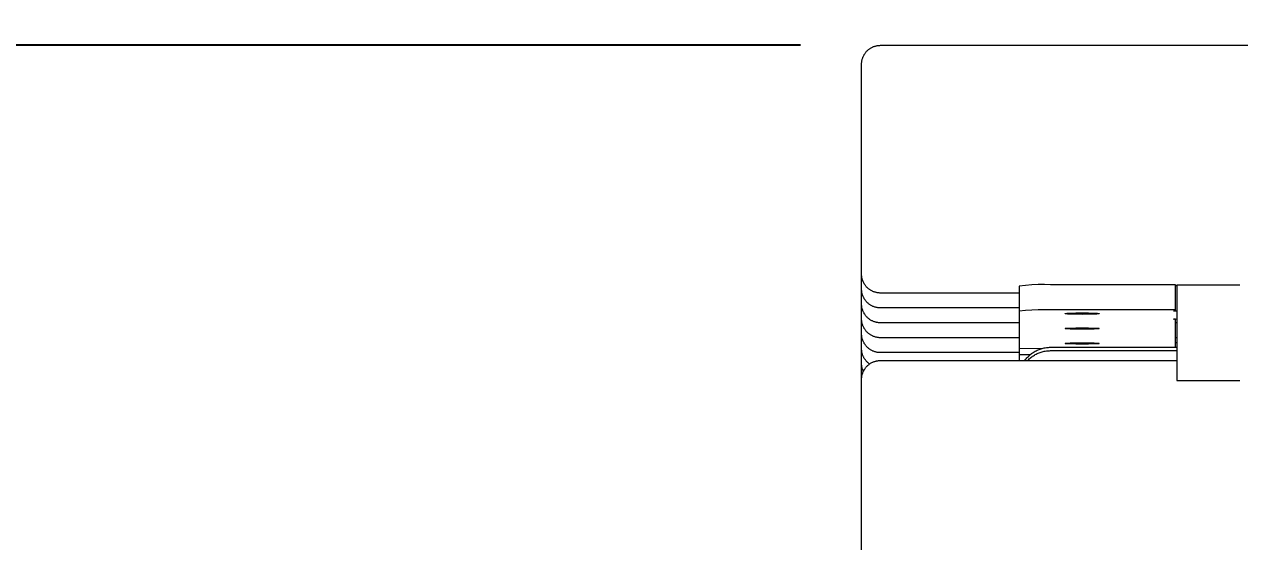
# Model space of a CAD drawing. Header units: inches. Extents: x -12 to 176, y -4 to 123.
# Drawn here: x -3.74 to 3.85, y 115.26 to 118.5 of the extents above; entities that cross this region are included whole.
import ezdxf

# ---------------------------------------------------------------- set-up
doc = ezdxf.new("R2010")
doc.units = ezdxf.units.IN
doc.layers.add('ZANO_R', color=7, linetype='Continuous', lineweight=0)
doc.layers.add('ZANO_W', color=1, linetype='Continuous', lineweight=0)
doc.styles.get("Standard").update_dxf_attribs({"font": 'arial.ttf'})
doc.dimstyles.new('amerykanie', dxfattribs={"dimtxt": 50, "dimasz": 50, "dimexe": 0.5, "dimexo": 0.5, "dimgap": 1, "dimtad": 1, "dimdec": 0, "dimzin": 0, "dimlunit": 5, "dimtxsty": 'Standard', "dimcen": 0.09, "dimclrd": 1, "dimclre": 1, "dimclrt": 1, "dimazin": 0, "dimtfac": 1, "dimtdec": 0, "dimtmove": 0, "dimatfit": 3, "dimfxl": 1, "dimtzin": 0, "dimarcsym": 1})

# ---------------------------------------------------------------- blocks, each defined once
blk = doc.blocks.new('*D357')
at = {"layer": 'ZANO_W', "color": 1, "lineweight": -2}
for p, q in [((-7.5682, 123.4358), (-7.5682, 115.0734)), ((1.1082, 118.3644), (-5.9774, 118.3644)), ((-5.4774, 117.3644), (-5.4774, 111.5279)), ((-7.5682, 115.0734), (-5.4774, 114.4462)), ((1.1082, 110.5279), (-5.9774, 110.5279))]:
    blk.add_line(p, q, dxfattribs=at)
at = {"layer": 'ZANO_W', "color": 1}
for points in [[(-5.3107, 117.3644), (-5.6441, 117.3644), (-5.4774, 118.3644)], [(-5.6441, 111.5279), (-5.3107, 111.5279), (-5.4774, 110.5279)]]:
    blk.add_solid(points, dxfattribs=at)
at = {"layer": 'ZANO_W', "color": 1, "insert": (-8.9089, 119.2546), "char_height": 1.625, "attachment_point": 5, "rotation": 90}
blk.add_mtext('7 13/16', dxfattribs=at)

msp = doc.modelspace()

# ---------------------------------------------------------------- linework, layer by layer
at = {"layer": 'ZANO_R'}
for p, q in [((1.58025, 118.36103), (1.58418, 118.36192)), ((1.58418, 118.36192), (1.58814, 118.36267)), ((1.58814, 118.36267), (1.59213, 118.36329)), ((1.59213, 118.36329), (1.59613, 118.36377)), ((1.59613, 118.36377), (1.60015, 118.36411)), ((1.60015, 118.36411), (1.60418, 118.36432)), ((1.60418, 118.36432), (1.60821, 118.36439)), ((1.60821, 118.36439), (72.2382, 118.36439)), ((1.49563, 118.28201), (1.49692, 118.28583)), ((1.49692, 118.28583), (1.49833, 118.28961)), ((1.49833, 118.28961), (1.49988, 118.29333)), ((1.49988, 118.29333), (1.50155, 118.29701)), ((1.50155, 118.29701), (1.50334, 118.30062)), ((1.50334, 118.30062), (1.50526, 118.30417)), ((1.50526, 118.30417), (1.50729, 118.30765)), ((1.50729, 118.30765), (1.50945, 118.31106)), ((1.50945, 118.31106), (1.51172, 118.31439)), ((1.51172, 118.31439), (1.5141, 118.31765)), ((1.5141, 118.31765), (1.51659, 118.32082)), ((1.51659, 118.32082), (1.51919, 118.3239)), ((1.51919, 118.3239), (1.52189, 118.3269)), ((1.52189, 118.3269), (1.52469, 118.3298)), ((1.52469, 118.3298), (1.52759, 118.3326)), ((1.52759, 118.3326), (1.53059, 118.3353)), ((1.53059, 118.3353), (1.53367, 118.3379)), ((1.53367, 118.3379), (1.53684, 118.34039)), ((1.53684, 118.34039), (1.5401, 118.34277)), ((1.5401, 118.34277), (1.54343, 118.34504)), ((1.54343, 118.34504), (1.54684, 118.3472)), ((1.54684, 118.3472), (1.55032, 118.34923)), ((1.55032, 118.34923), (1.55387, 118.35115)), ((1.55387, 118.35115), (1.55748, 118.35294)), ((1.55748, 118.35294), (1.56115, 118.35461)), ((1.56115, 118.35461), (1.56488, 118.35615)), ((1.56488, 118.35615), (1.56866, 118.35757)), ((1.56866, 118.35757), (1.57248, 118.35886)), ((1.57248, 118.35886), (1.57634, 118.36001)), ((1.57634, 118.36001), (1.58025, 118.36103)), ((1.4901, 118.24628), (1.49017, 118.25031)), ((1.4901, 116.98756), (1.4901, 118.24628)), ((1.49017, 118.25031), (1.49038, 118.25434)), ((1.49038, 118.25434), (1.49072, 118.25836)), ((1.49072, 118.25836), (1.4912, 118.26236)), ((1.4912, 118.26236), (1.49182, 118.26635)), ((1.49182, 118.26635), (1.49257, 118.27031)), ((1.49257, 118.27031), (1.49346, 118.27424)), ((1.49346, 118.27424), (1.49448, 118.27815)), ((1.49448, 118.27815), (1.49563, 118.28201)), ((1.4901, 116.93436), (1.4901, 116.98756)), ((1.4901, 116.89446), (1.4901, 116.93436)), ((1.49017, 116.93033), (1.4901, 116.93436)), ((1.49038, 116.9263), (1.49017, 116.93033)), ((1.49072, 116.92228), (1.49038, 116.9263)), ((1.4912, 116.91828), (1.49072, 116.92228)), ((1.4901, 116.84126), (1.4901, 116.89446)), ((1.49182, 116.91429), (1.4912, 116.91828)), ((1.49257, 116.91033), (1.49182, 116.91429)), ((1.49346, 116.9064), (1.49257, 116.91033)), ((1.49448, 116.90249), (1.49346, 116.9064)), ((1.49563, 116.89863), (1.49448, 116.90249)), ((1.49692, 116.89481), (1.49563, 116.89863)), ((1.49833, 116.89103), (1.49692, 116.89481)), ((1.49988, 116.8873), (1.49833, 116.89103)), ((1.50155, 116.88363), (1.49988, 116.8873)), ((1.50334, 116.88002), (1.50155, 116.88363)), ((1.50526, 116.87647), (1.50334, 116.88002)), ((1.50729, 116.87299), (1.50526, 116.87647)), ((1.50945, 116.86958), (1.50729, 116.87299)), ((1.51172, 116.86625), (1.50945, 116.86958)), ((1.5141, 116.86299), (1.51172, 116.86625)), ((1.51659, 116.85982), (1.5141, 116.86299)), ((1.51919, 116.85674), (1.51659, 116.85982)), ((1.52189, 116.85374), (1.51919, 116.85674)), ((1.52469, 116.85084), (1.52189, 116.85374)), ((1.52759, 116.84804), (1.52469, 116.85084)), ((1.53059, 116.84534), (1.52759, 116.84804)), ((1.53367, 116.84274), (1.53059, 116.84534)), ((1.53684, 116.84025), (1.53367, 116.84274)), ((2.51357, 116.86389), (2.47435, 116.85958)), ((2.47435, 116.85958), (2.47435, 116.70224)), ((2.5529, 116.86688), (2.51357, 116.86389)), ((2.59232, 116.86854), (2.5529, 116.86688)), ((2.63177, 116.86888), (2.59232, 116.86854)), ((2.6712, 116.86789), (2.63177, 116.86888)), ((3.45073, 116.86789), (2.6712, 116.86789)), ((3.45073, 116.71055), (3.45073, 116.86789)), ((3.45861, 116.86065), (3.45073, 116.86091)), ((3.45861, 116.86771), (3.45861, 116.37146)), ((3.45861, 116.86771), (3.85231, 116.86771)), ((1.4901, 116.80136), (1.4901, 116.84126)), ((1.49017, 116.83723), (1.4901, 116.84126)), ((1.4901, 116.74816), (1.4901, 116.80136)), ((1.49038, 116.8332), (1.49017, 116.83723)), ((1.49072, 116.82918), (1.49038, 116.8332)), ((1.4912, 116.82518), (1.49072, 116.82918)), ((1.49182, 116.82119), (1.4912, 116.82518)), ((1.49257, 116.81723), (1.49182, 116.82119)), ((1.49346, 116.8133), (1.49257, 116.81723)), ((1.49448, 116.80939), (1.49346, 116.8133)), ((1.49563, 116.80553), (1.49448, 116.80939)), ((1.49692, 116.80171), (1.49563, 116.80553)), ((1.49833, 116.79793), (1.49692, 116.80171)), ((1.49988, 116.7942), (1.49833, 116.79793)), ((1.50155, 116.79053), (1.49988, 116.7942)), ((1.50334, 116.78692), (1.50155, 116.79053)), ((1.50526, 116.78337), (1.50334, 116.78692)), ((1.50729, 116.77989), (1.50526, 116.78337)), ((1.50945, 116.77648), (1.50729, 116.77989)), ((1.51172, 116.77315), (1.50945, 116.77648)), ((1.5141, 116.76989), (1.51172, 116.77315)), ((1.51659, 116.76672), (1.5141, 116.76989)), ((1.51919, 116.76364), (1.51659, 116.76672)), ((1.5401, 116.83787), (1.53684, 116.84025)), ((1.54343, 116.8356), (1.5401, 116.83787)), ((1.54684, 116.83344), (1.54343, 116.8356)), ((1.55032, 116.83141), (1.54684, 116.83344)), ((1.55387, 116.82949), (1.55032, 116.83141)), ((1.55748, 116.8277), (1.55387, 116.82949)), ((1.56115, 116.82603), (1.55748, 116.8277)), ((1.56488, 116.82448), (1.56115, 116.82603)), ((1.56866, 116.82307), (1.56488, 116.82448)), ((1.57248, 116.82178), (1.56866, 116.82307)), ((1.57634, 116.82063), (1.57248, 116.82178)), ((1.58025, 116.81961), (1.57634, 116.82063)), ((1.58418, 116.81872), (1.58025, 116.81961)), ((1.58814, 116.81797), (1.58418, 116.81872)), ((1.59213, 116.81735), (1.58814, 116.81797)), ((1.59613, 116.81687), (1.59213, 116.81735)), ((1.60015, 116.81652), (1.59613, 116.81687)), ((1.60418, 116.81632), (1.60015, 116.81652)), ((1.60821, 116.81625), (1.60418, 116.81632)), ((2.47435, 116.81625), (1.60821, 116.81625)), ((1.4901, 116.70826), (1.4901, 116.74816)), ((1.49017, 116.74413), (1.4901, 116.74816)), ((1.4901, 116.65506), (1.4901, 116.70826)), ((1.49038, 116.7401), (1.49017, 116.74413)), ((1.49072, 116.73608), (1.49038, 116.7401)), ((1.4912, 116.73208), (1.49072, 116.73608)), ((1.49182, 116.72809), (1.4912, 116.73208)), ((1.49257, 116.72413), (1.49182, 116.72809)), ((1.49346, 116.7202), (1.49257, 116.72413)), ((1.49448, 116.71629), (1.49346, 116.7202)), ((1.49563, 116.71243), (1.49448, 116.71629)), ((1.49692, 116.70861), (1.49563, 116.71243)), ((1.49833, 116.70483), (1.49692, 116.70861)), ((1.49988, 116.7011), (1.49833, 116.70483)), ((1.50155, 116.69743), (1.49988, 116.7011)), ((1.50334, 116.69382), (1.50155, 116.69743)), ((1.50526, 116.69027), (1.50334, 116.69382)), ((1.52189, 116.76064), (1.51919, 116.76364)), ((1.52469, 116.75774), (1.52189, 116.76064)), ((1.52759, 116.75494), (1.52469, 116.75774)), ((1.53059, 116.75224), (1.52759, 116.75494)), ((1.53367, 116.74964), (1.53059, 116.75224)), ((1.53684, 116.74715), (1.53367, 116.74964)), ((1.5401, 116.74477), (1.53684, 116.74715)), ((1.54343, 116.7425), (1.5401, 116.74477)), ((1.54684, 116.74034), (1.54343, 116.7425)), ((1.55032, 116.73831), (1.54684, 116.74034)), ((1.55387, 116.73639), (1.55032, 116.73831)), ((1.55748, 116.7346), (1.55387, 116.73639)), ((1.56115, 116.73293), (1.55748, 116.7346)), ((1.56488, 116.73138), (1.56115, 116.73293)), ((1.56866, 116.72997), (1.56488, 116.73138)), ((1.57248, 116.72868), (1.56866, 116.72997)), ((1.57634, 116.72753), (1.57248, 116.72868)), ((1.58025, 116.72651), (1.57634, 116.72753)), ((1.58418, 116.72562), (1.58025, 116.72651)), ((1.58814, 116.72487), (1.58418, 116.72562)), ((1.59213, 116.72425), (1.58814, 116.72487)), ((1.59613, 116.72377), (1.59213, 116.72425)), ((1.60015, 116.72342), (1.59613, 116.72377)), ((1.60418, 116.72322), (1.60015, 116.72342)), ((1.60821, 116.72315), (1.60418, 116.72322)), ((2.47435, 116.72315), (1.60821, 116.72315)), ((2.51357, 116.70655), (2.47435, 116.70224)), ((2.47435, 116.70224), (2.47435, 116.47072)), ((2.5529, 116.70954), (2.51357, 116.70655)), ((2.59232, 116.7112), (2.5529, 116.70954)), ((2.63177, 116.71154), (2.59232, 116.7112)), ((2.6712, 116.71055), (2.63177, 116.71154)), ((3.45073, 116.71055), (2.6712, 116.71055)), ((2.79289, 116.69045), (2.82893, 116.69145)), ((2.82893, 116.69145), (2.86805, 116.69176)), ((2.86805, 116.69176), (2.90718, 116.69145)), ((2.90718, 116.69145), (2.94322, 116.69045)), ((3.4392, 116.70476), (3.43921, 116.70477)), ((3.4392, 116.70475), (3.4392, 116.70476)), ((3.4392, 116.70474), (3.4392, 116.70475)), ((3.4392, 116.70473), (3.4392, 116.70474)), ((3.4392, 116.70472), (3.4392, 116.70473)), ((3.43921, 116.70471), (3.4392, 116.70472)), ((3.43921, 116.70478), (3.43922, 116.7048)), ((3.43921, 116.70477), (3.43921, 116.70478)), ((3.43921, 116.7047), (3.43921, 116.70471)), ((3.43922, 116.70469), (3.43921, 116.7047)), ((3.43922, 116.7048), (3.43923, 116.70481)), ((3.43923, 116.70468), (3.43922, 116.70469)), ((3.43923, 116.70481), (3.43924, 116.70482)), ((3.43924, 116.70467), (3.43923, 116.70468)), ((3.43924, 116.70482), (3.43925, 116.70483)), ((3.43925, 116.70466), (3.43924, 116.70467)), ((3.43925, 116.70483), (3.43927, 116.70484)), ((3.43927, 116.70464), (3.43925, 116.70466)), ((3.43927, 116.70484), (3.43928, 116.70485)), ((3.43928, 116.70463), (3.43927, 116.70464)), ((3.43928, 116.70485), (3.4393, 116.70486)), ((3.4393, 116.70462), (3.43928, 116.70463)), ((3.4393, 116.70486), (3.43932, 116.70487)), ((3.43932, 116.70461), (3.4393, 116.70462)), ((3.43932, 116.70487), (3.43934, 116.70488)), ((3.43934, 116.7046), (3.43932, 116.70461)), ((3.43934, 116.70488), (3.43936, 116.70489)), ((3.43936, 116.70459), (3.43934, 116.7046)), ((3.43936, 116.70489), (3.43939, 116.7049)), ((3.43939, 116.70458), (3.43936, 116.70459)), ((3.43939, 116.7049), (3.43941, 116.70491)), ((3.43941, 116.70457), (3.43939, 116.70458)), ((3.43941, 116.70491), (3.43944, 116.70492)), ((3.43944, 116.70456), (3.43941, 116.70457)), ((3.43944, 116.70492), (3.43947, 116.70493)), ((3.43947, 116.70455), (3.43944, 116.70456)), ((3.43947, 116.70493), (3.43953, 116.70496)), ((3.43953, 116.70453), (3.43947, 116.70455)), ((3.43953, 116.70496), (3.4396, 116.70498)), ((3.4396, 116.70451), (3.43953, 116.70453)), ((3.4396, 116.70498), (3.43967, 116.705)), ((3.43967, 116.70448), (3.4396, 116.70451)), ((3.43967, 116.705), (3.43975, 116.70502)), ((3.43975, 116.70446), (3.43967, 116.70448)), ((3.43975, 116.70502), (3.43984, 116.70504)), ((3.43984, 116.70444), (3.43975, 116.70446)), ((3.43984, 116.70504), (3.44004, 116.70508)), ((3.44004, 116.7044), (3.43984, 116.70444)), ((3.44004, 116.70508), (3.44025, 116.70512)), ((3.44025, 116.70436), (3.44004, 116.7044)), ((3.44025, 116.70512), (3.4405, 116.70516)), ((3.4405, 116.70432), (3.44025, 116.70436)), ((3.4405, 116.70516), (3.44106, 116.70525)), ((3.44106, 116.70424), (3.4405, 116.70432)), ((3.44106, 116.70525), (3.44244, 116.7054)), ((3.44244, 116.70408), (3.44106, 116.70424)), ((3.44244, 116.7054), (3.44415, 116.70555)), ((3.44415, 116.70393), (3.44244, 116.70408)), ((3.44415, 116.70555), (3.45073, 116.70592)), ((3.45073, 116.70357), (3.44415, 116.70393)), ((3.45073, 116.70592), (3.45073, 116.71055)), ((3.45861, 116.70331), (3.45073, 116.70357)), ((1.4901, 116.61516), (1.4901, 116.65506)), ((1.49017, 116.65103), (1.4901, 116.65506)), ((1.4901, 116.56196), (1.4901, 116.61516)), ((1.49038, 116.647), (1.49017, 116.65103)), ((1.49072, 116.64298), (1.49038, 116.647)), ((1.4912, 116.63898), (1.49072, 116.64298)), ((1.49182, 116.63499), (1.4912, 116.63898)), ((1.49257, 116.63103), (1.49182, 116.63499)), ((1.49346, 116.6271), (1.49257, 116.63103)), ((1.49448, 116.62319), (1.49346, 116.6271)), ((1.49563, 116.61933), (1.49448, 116.62319)), ((1.49692, 116.61551), (1.49563, 116.61933)), ((1.49833, 116.61173), (1.49692, 116.61551)), ((1.50729, 116.68679), (1.50526, 116.69027)), ((1.50945, 116.68338), (1.50729, 116.68679)), ((1.51172, 116.68005), (1.50945, 116.68338)), ((1.5141, 116.67679), (1.51172, 116.68005)), ((1.51659, 116.67362), (1.5141, 116.67679)), ((1.51919, 116.67054), (1.51659, 116.67362)), ((1.52189, 116.66754), (1.51919, 116.67054)), ((1.52469, 116.66464), (1.52189, 116.66754)), ((1.52759, 116.66184), (1.52469, 116.66464)), ((1.53059, 116.65914), (1.52759, 116.66184)), ((1.53367, 116.65654), (1.53059, 116.65914)), ((1.53684, 116.65405), (1.53367, 116.65654)), ((1.5401, 116.65167), (1.53684, 116.65405)), ((1.54343, 116.6494), (1.5401, 116.65167)), ((1.54684, 116.64724), (1.54343, 116.6494)), ((1.55032, 116.64521), (1.54684, 116.64724)), ((1.55387, 116.64329), (1.55032, 116.64521)), ((1.55748, 116.6415), (1.55387, 116.64329)), ((1.56115, 116.63983), (1.55748, 116.6415)), ((1.56488, 116.63828), (1.56115, 116.63983)), ((1.56866, 116.63687), (1.56488, 116.63828)), ((1.57248, 116.63558), (1.56866, 116.63687)), ((1.57634, 116.63443), (1.57248, 116.63558)), ((1.58025, 116.63341), (1.57634, 116.63443)), ((1.58418, 116.63252), (1.58025, 116.63341)), ((1.58814, 116.63177), (1.58418, 116.63252)), ((1.59213, 116.63115), (1.58814, 116.63177)), ((1.59613, 116.63067), (1.59213, 116.63115)), ((1.60015, 116.63032), (1.59613, 116.63067)), ((1.60418, 116.63012), (1.60015, 116.63032)), ((1.60821, 116.63005), (1.60418, 116.63012)), ((2.47435, 116.63005), (1.60821, 116.63005)), ((2.76175, 116.68727), (2.76176, 116.6873)), ((2.76176, 116.68725), (2.76175, 116.68727)), ((2.76176, 116.68732), (2.76177, 116.68735)), ((2.76176, 116.6873), (2.76176, 116.68732)), ((2.76176, 116.68722), (2.76176, 116.68725)), ((2.76177, 116.6872), (2.76176, 116.68722)), ((2.76177, 116.68735), (2.76178, 116.68737)), ((2.76178, 116.68717), (2.76177, 116.6872)), ((2.76178, 116.68737), (2.7618, 116.6874)), ((2.7618, 116.68715), (2.76178, 116.68717)), ((2.7618, 116.6874), (2.76181, 116.68742)), ((2.76181, 116.68712), (2.7618, 116.68715)), ((2.76181, 116.68742), (2.76184, 116.68745)), ((2.76184, 116.6871), (2.76181, 116.68712)), ((2.76184, 116.68745), (2.76186, 116.68747)), ((2.76186, 116.68707), (2.76184, 116.6871)), ((2.76186, 116.68747), (2.76189, 116.6875)), ((2.76189, 116.68705), (2.76186, 116.68707)), ((2.76189, 116.6875), (2.76192, 116.68752)), ((2.76192, 116.68702), (2.76189, 116.68705)), ((2.76192, 116.68752), (2.76196, 116.68755)), ((2.76196, 116.687), (2.76192, 116.68702)), ((2.76196, 116.68755), (2.76199, 116.68757)), ((2.76199, 116.68697), (2.76196, 116.687)), ((2.76199, 116.68757), (2.76204, 116.6876)), ((2.76204, 116.68695), (2.76199, 116.68697)), ((2.76204, 116.6876), (2.76208, 116.68763)), ((2.76208, 116.68692), (2.76204, 116.68695)), ((2.76208, 116.68763), (2.76213, 116.68765)), ((2.76213, 116.6869), (2.76208, 116.68692)), ((2.76213, 116.68765), (2.76218, 116.68768)), ((2.76218, 116.68687), (2.76213, 116.6869)), ((2.76218, 116.68768), (2.76224, 116.6877)), ((2.76224, 116.68684), (2.76218, 116.68687)), ((2.76224, 116.6877), (2.7623, 116.68773)), ((2.7623, 116.68682), (2.76224, 116.68684)), ((2.7623, 116.68773), (2.76236, 116.68775)), ((2.76236, 116.68679), (2.7623, 116.68682)), ((2.76236, 116.68775), (2.76243, 116.68778)), ((2.76243, 116.68677), (2.76236, 116.68679)), ((2.76243, 116.68778), (2.76258, 116.68783)), ((2.76258, 116.68672), (2.76243, 116.68677)), ((2.76258, 116.68783), (2.76274, 116.68788)), ((2.76274, 116.68666), (2.76258, 116.68672)), ((2.76274, 116.68788), (2.76291, 116.68793)), ((2.76291, 116.68661), (2.76274, 116.68666)), ((2.76291, 116.68793), (2.7631, 116.68799)), ((2.7631, 116.68656), (2.76291, 116.68661)), ((2.7631, 116.68799), (2.76353, 116.68809)), ((2.76353, 116.68646), (2.7631, 116.68656)), ((2.76353, 116.68809), (2.76402, 116.68819)), ((2.76402, 116.68635), (2.76353, 116.68646)), ((2.76402, 116.68819), (2.76457, 116.6883)), ((2.76457, 116.68625), (2.76402, 116.68635)), ((2.76457, 116.6883), (2.76586, 116.68851)), ((2.76586, 116.68604), (2.76457, 116.68625)), ((2.76586, 116.68851), (2.76741, 116.68872)), ((2.76741, 116.68583), (2.76586, 116.68604)), ((2.76741, 116.68872), (2.76922, 116.68893)), ((2.76922, 116.68562), (2.76741, 116.68583)), ((2.76922, 116.68893), (2.77363, 116.68934)), ((2.77363, 116.68521), (2.76922, 116.68562)), ((2.77363, 116.68934), (2.77908, 116.68973)), ((2.77908, 116.68482), (2.77363, 116.68521)), ((2.77908, 116.68973), (2.79289, 116.69045)), ((2.79289, 116.6841), (2.77908, 116.68482)), ((2.82893, 116.6831), (2.79289, 116.6841)), ((2.86805, 116.68278), (2.82893, 116.6831)), ((2.90718, 116.6831), (2.86805, 116.68278)), ((2.94322, 116.6841), (2.90718, 116.6831)), ((2.94322, 116.69045), (2.95703, 116.68973)), ((2.95703, 116.68482), (2.94322, 116.6841)), ((2.95703, 116.68973), (2.96248, 116.68934)), ((2.96248, 116.68521), (2.95703, 116.68482)), ((2.96248, 116.68934), (2.96689, 116.68893)), ((2.96689, 116.68562), (2.96248, 116.68521)), ((2.96689, 116.68893), (2.9687, 116.68872)), ((2.9687, 116.68583), (2.96689, 116.68562)), ((2.9687, 116.68872), (2.97025, 116.68851)), ((2.97025, 116.68604), (2.9687, 116.68583)), ((2.97025, 116.68851), (2.97154, 116.6883)), ((2.97154, 116.68625), (2.97025, 116.68604)), ((2.97154, 116.6883), (2.97209, 116.68819)), ((2.97209, 116.68635), (2.97154, 116.68625)), ((2.97209, 116.68819), (2.97258, 116.68809)), ((2.97258, 116.68646), (2.97209, 116.68635)), ((2.97258, 116.68809), (2.973, 116.68799)), ((2.973, 116.68656), (2.97258, 116.68646)), ((2.973, 116.68799), (2.97319, 116.68793)), ((2.97319, 116.68661), (2.973, 116.68656)), ((2.97319, 116.68793), (2.97337, 116.68788)), ((2.97337, 116.68666), (2.97319, 116.68661)), ((2.97337, 116.68788), (2.97353, 116.68783)), ((2.97353, 116.68672), (2.97337, 116.68666)), ((2.97353, 116.68783), (2.97368, 116.68778)), ((2.97368, 116.68677), (2.97353, 116.68672)), ((2.97368, 116.68778), (2.97374, 116.68775)), ((2.97374, 116.68679), (2.97368, 116.68677)), ((2.97374, 116.68775), (2.97381, 116.68773)), ((2.97381, 116.68682), (2.97374, 116.68679)), ((2.97381, 116.68773), (2.97387, 116.6877)), ((2.97387, 116.68684), (2.97381, 116.68682)), ((2.97387, 116.6877), (2.97392, 116.68768)), ((2.97392, 116.68687), (2.97387, 116.68684)), ((2.97392, 116.68768), (2.97398, 116.68765)), ((2.97398, 116.6869), (2.97392, 116.68687)), ((2.97398, 116.68765), (2.97403, 116.68763)), ((2.97403, 116.68692), (2.97398, 116.6869)), ((2.97403, 116.68763), (2.97407, 116.6876)), ((2.97407, 116.68695), (2.97403, 116.68692)), ((2.97407, 116.6876), (2.97411, 116.68757)), ((2.97411, 116.68697), (2.97407, 116.68695)), ((2.97411, 116.68757), (2.97415, 116.68755)), ((2.97415, 116.687), (2.97411, 116.68697)), ((2.97415, 116.68755), (2.97419, 116.68752)), ((2.97419, 116.68702), (2.97415, 116.687)), ((2.97419, 116.68752), (2.97422, 116.6875)), ((2.97422, 116.68705), (2.97419, 116.68702)), ((2.97422, 116.6875), (2.97425, 116.68747)), ((2.97425, 116.68707), (2.97422, 116.68705)), ((2.97425, 116.68747), (2.97427, 116.68745)), ((2.97427, 116.6871), (2.97425, 116.68707)), ((2.97427, 116.68745), (2.97429, 116.68742)), ((2.97429, 116.68712), (2.97427, 116.6871)), ((2.97429, 116.68742), (2.97431, 116.6874)), ((2.97431, 116.68715), (2.97429, 116.68712)), ((2.97431, 116.6874), (2.97433, 116.68737)), ((2.97433, 116.68717), (2.97431, 116.68715)), ((2.97433, 116.68737), (2.97434, 116.68735)), ((2.97434, 116.6872), (2.97433, 116.68717)), ((2.97434, 116.68735), (2.97435, 116.68732)), ((2.97435, 116.68722), (2.97434, 116.6872)), ((2.97435, 116.68732), (2.97435, 116.6873)), ((2.97435, 116.6873), (2.97435, 116.68727)), ((2.97435, 116.68727), (2.97435, 116.68725)), ((2.97435, 116.68725), (2.97435, 116.68722)), ((3.4392, 116.6532), (3.43921, 116.65321)), ((3.4392, 116.65319), (3.4392, 116.6532)), ((3.4392, 116.65318), (3.4392, 116.65319)), ((3.4392, 116.65317), (3.4392, 116.65318)), ((3.4392, 116.65318), (3.4392, 116.65318)), ((3.4392, 116.65316), (3.4392, 116.65317)), ((3.43921, 116.65315), (3.4392, 116.65316)), ((3.43921, 116.65322), (3.43922, 116.65323)), ((3.43921, 116.65321), (3.43921, 116.65322)), ((3.43921, 116.65322), (3.43921, 116.65322)), ((3.43921, 116.65314), (3.43921, 116.65315)), ((3.43922, 116.65313), (3.43921, 116.65314)), ((3.43921, 116.65314), (3.43921, 116.65314)), ((3.43922, 116.65324), (3.43923, 116.65325)), ((3.43922, 116.65323), (3.43922, 116.65324)), ((3.43923, 116.65312), (3.43922, 116.65313)), ((3.43923, 116.65325), (3.43924, 116.65325)), ((3.43923, 116.65311), (3.43923, 116.65312)), ((3.43924, 116.65311), (3.43923, 116.65311)), ((3.43924, 116.65325), (3.43925, 116.65326)), ((3.43925, 116.6531), (3.43924, 116.65311)), ((3.43925, 116.65326), (3.43926, 116.65327)), ((3.43926, 116.65309), (3.43925, 116.6531)), ((3.43926, 116.65327), (3.43927, 116.65328)), ((3.43927, 116.65308), (3.43926, 116.65309)), ((3.43927, 116.65328), (3.43928, 116.65329)), ((3.43928, 116.65307), (3.43927, 116.65308)), ((3.43928, 116.65329), (3.43929, 116.65329)), ((3.43929, 116.65307), (3.43928, 116.65307)), ((3.43929, 116.65329), (3.4393, 116.6533)), ((3.43931, 116.65306), (3.43929, 116.65307)), ((3.4393, 116.6533), (3.43932, 116.65331)), ((3.43932, 116.65305), (3.43931, 116.65306)), ((3.43932, 116.65331), (3.43933, 116.65332)), ((3.43933, 116.65304), (3.43932, 116.65305)), ((3.43933, 116.65332), (3.43935, 116.65332)), ((3.43935, 116.65304), (3.43933, 116.65304)), ((3.43935, 116.65332), (3.43936, 116.65333)), ((3.43937, 116.65303), (3.43935, 116.65304)), ((3.43936, 116.65333), (3.43938, 116.65334)), ((3.43938, 116.65302), (3.43937, 116.65303)), ((3.43938, 116.65334), (3.43942, 116.65335)), ((3.4394, 116.65301), (3.43938, 116.65302)), ((3.43944, 116.653), (3.4394, 116.65301)), ((3.43942, 116.65335), (3.43946, 116.65337)), ((3.43949, 116.65298), (3.43944, 116.653)), ((3.43946, 116.65337), (3.4395, 116.65338)), ((3.43953, 116.65297), (3.43949, 116.65298)), ((3.4395, 116.65338), (3.43955, 116.6534)), ((3.43958, 116.65295), (3.43953, 116.65297)), ((3.43955, 116.6534), (3.43959, 116.65342)), ((3.43969, 116.65292), (3.43958, 116.65295)), ((3.43959, 116.65342), (3.4397, 116.65345)), ((3.43982, 116.65289), (3.43969, 116.65292)), ((3.4397, 116.65345), (3.43983, 116.65348)), ((3.43996, 116.65286), (3.43982, 116.65289)), ((3.43983, 116.65348), (3.43996, 116.65351)), ((3.43996, 116.65351), (3.44011, 116.65354)), ((3.44028, 116.65279), (3.43996, 116.65286)), ((3.44011, 116.65354), (3.44043, 116.65359)), ((3.44065, 116.65273), (3.44028, 116.65279)), ((3.44043, 116.65359), (3.44081, 116.65365)), ((3.44156, 116.65261), (3.44065, 116.65273)), ((3.44081, 116.65365), (3.44123, 116.65371)), ((3.44123, 116.65371), (3.4422, 116.65382)), ((3.44267, 116.6525), (3.44156, 116.65261)), ((3.4422, 116.65382), (3.45861, 116.65461)), ((3.44397, 116.65239), (3.44267, 116.6525)), ((3.44708, 116.65218), (3.44397, 116.65239)), ((3.45073, 116.652), (3.44708, 116.65218)), ((3.45073, 116.652), (3.45073, 116.65436)), ((3.45073, 116.477), (3.45073, 116.652)), ((3.45861, 116.63005), (3.45073, 116.63005)), ((1.4901, 116.52206), (1.4901, 116.56196)), ((1.49017, 116.55793), (1.4901, 116.56196)), ((1.49038, 116.5539), (1.49017, 116.55793)), ((1.49072, 116.54988), (1.49038, 116.5539)), ((1.4912, 116.54588), (1.49072, 116.54988)), ((1.49182, 116.54189), (1.4912, 116.54588)), ((1.49257, 116.53793), (1.49182, 116.54189)), ((1.49988, 116.608), (1.49833, 116.61173)), ((1.50155, 116.60433), (1.49988, 116.608)), ((1.50334, 116.60072), (1.50155, 116.60433)), ((1.50526, 116.59717), (1.50334, 116.60072)), ((1.50729, 116.59369), (1.50526, 116.59717)), ((1.50945, 116.59028), (1.50729, 116.59369)), ((1.51172, 116.58695), (1.50945, 116.59028)), ((1.5141, 116.58369), (1.51172, 116.58695)), ((1.51659, 116.58052), (1.5141, 116.58369)), ((1.51919, 116.57744), (1.51659, 116.58052)), ((1.52189, 116.57444), (1.51919, 116.57744)), ((1.52469, 116.57154), (1.52189, 116.57444)), ((1.52759, 116.56874), (1.52469, 116.57154)), ((1.53059, 116.56604), (1.52759, 116.56874)), ((1.53367, 116.56344), (1.53059, 116.56604)), ((1.53684, 116.56095), (1.53367, 116.56344)), ((1.5401, 116.55857), (1.53684, 116.56095)), ((1.54343, 116.5563), (1.5401, 116.55857)), ((1.54684, 116.55414), (1.54343, 116.5563)), ((1.55032, 116.55211), (1.54684, 116.55414)), ((1.55387, 116.55019), (1.55032, 116.55211)), ((1.55748, 116.5484), (1.55387, 116.55019)), ((1.56115, 116.54673), (1.55748, 116.5484)), ((1.56488, 116.54518), (1.56115, 116.54673)), ((1.56866, 116.54377), (1.56488, 116.54518)), ((1.57248, 116.54248), (1.56866, 116.54377)), ((1.57634, 116.54133), (1.57248, 116.54248)), ((1.58025, 116.54031), (1.57634, 116.54133)), ((1.58418, 116.53942), (1.58025, 116.54031)), ((1.58814, 116.53867), (1.58418, 116.53942)), ((2.76175, 116.59417), (2.76176, 116.5942)), ((2.76176, 116.59415), (2.76175, 116.59417)), ((2.76176, 116.59422), (2.76177, 116.59425)), ((2.76176, 116.5942), (2.76176, 116.59422)), ((2.76176, 116.59412), (2.76176, 116.59415)), ((2.76177, 116.5941), (2.76176, 116.59412)), ((2.76177, 116.59425), (2.76178, 116.59427)), ((2.76178, 116.59407), (2.76177, 116.5941)), ((2.76178, 116.59427), (2.7618, 116.5943)), ((2.7618, 116.59405), (2.76178, 116.59407)), ((2.7618, 116.5943), (2.76181, 116.59432)), ((2.76181, 116.59402), (2.7618, 116.59405)), ((2.76181, 116.59432), (2.76184, 116.59435)), ((2.76184, 116.594), (2.76181, 116.59402)), ((2.76184, 116.59435), (2.76186, 116.59437)), ((2.76186, 116.59397), (2.76184, 116.594)), ((2.76186, 116.59437), (2.76189, 116.5944)), ((2.76189, 116.59395), (2.76186, 116.59397)), ((2.76189, 116.5944), (2.76192, 116.59442)), ((2.76192, 116.59392), (2.76189, 116.59395)), ((2.76192, 116.59442), (2.76196, 116.59445)), ((2.76196, 116.5939), (2.76192, 116.59392)), ((2.76196, 116.59445), (2.76199, 116.59447)), ((2.76199, 116.59387), (2.76196, 116.5939)), ((2.76199, 116.59447), (2.76204, 116.5945)), ((2.76204, 116.59385), (2.76199, 116.59387)), ((2.76204, 116.5945), (2.76208, 116.59453)), ((2.76208, 116.59382), (2.76204, 116.59385)), ((2.76208, 116.59453), (2.76213, 116.59455)), ((2.76213, 116.5938), (2.76208, 116.59382)), ((2.76213, 116.59455), (2.76218, 116.59458)), ((2.76218, 116.59377), (2.76213, 116.5938)), ((2.76218, 116.59458), (2.76224, 116.5946)), ((2.76224, 116.59374), (2.76218, 116.59377)), ((2.76224, 116.5946), (2.7623, 116.59463)), ((2.7623, 116.59372), (2.76224, 116.59374)), ((2.7623, 116.59463), (2.76236, 116.59465)), ((2.76236, 116.59369), (2.7623, 116.59372)), ((2.76236, 116.59465), (2.76243, 116.59468)), ((2.76243, 116.59367), (2.76236, 116.59369)), ((2.76243, 116.59468), (2.76258, 116.59473)), ((2.76258, 116.59362), (2.76243, 116.59367)), ((2.76258, 116.59473), (2.76274, 116.59478)), ((2.76274, 116.59356), (2.76258, 116.59362)), ((2.76274, 116.59478), (2.76291, 116.59483)), ((2.76291, 116.59351), (2.76274, 116.59356)), ((2.76291, 116.59483), (2.7631, 116.59489)), ((2.7631, 116.59346), (2.76291, 116.59351)), ((2.7631, 116.59489), (2.76353, 116.59499)), ((2.76353, 116.59336), (2.7631, 116.59346)), ((2.76353, 116.59499), (2.76402, 116.59509)), ((2.76402, 116.59325), (2.76353, 116.59336)), ((2.76402, 116.59509), (2.76457, 116.5952)), ((2.76457, 116.59315), (2.76402, 116.59325)), ((2.76457, 116.5952), (2.76586, 116.59541)), ((2.76586, 116.59294), (2.76457, 116.59315)), ((2.76586, 116.59541), (2.76741, 116.59562)), ((2.76741, 116.59273), (2.76586, 116.59294)), ((2.76741, 116.59562), (2.76922, 116.59583)), ((2.76922, 116.59252), (2.76741, 116.59273)), ((2.76922, 116.59583), (2.77363, 116.59624)), ((2.77363, 116.59211), (2.76922, 116.59252)), ((2.77363, 116.59624), (2.77908, 116.59663)), ((2.77908, 116.59172), (2.77363, 116.59211)), ((2.77908, 116.59663), (2.79289, 116.59735)), ((2.79289, 116.591), (2.77908, 116.59172)), ((2.79289, 116.59735), (2.82893, 116.59835)), ((2.82893, 116.59), (2.79289, 116.591)), ((2.82893, 116.59835), (2.86805, 116.59866)), ((2.86805, 116.58968), (2.82893, 116.59)), ((2.86805, 116.59866), (2.90718, 116.59835)), ((2.90718, 116.59), (2.86805, 116.58968)), ((2.90718, 116.59835), (2.94322, 116.59735)), ((2.94322, 116.591), (2.90718, 116.59)), ((2.94322, 116.59735), (2.95703, 116.59663)), ((2.95703, 116.59172), (2.94322, 116.591)), ((2.95703, 116.59663), (2.96248, 116.59624)), ((2.96248, 116.59211), (2.95703, 116.59172)), ((2.96248, 116.59624), (2.96689, 116.59583)), ((2.96689, 116.59252), (2.96248, 116.59211)), ((2.96689, 116.59583), (2.9687, 116.59562)), ((2.9687, 116.59273), (2.96689, 116.59252)), ((2.9687, 116.59562), (2.97025, 116.59541)), ((2.97025, 116.59294), (2.9687, 116.59273)), ((2.97025, 116.59541), (2.97154, 116.5952)), ((2.97154, 116.59315), (2.97025, 116.59294)), ((2.97154, 116.5952), (2.97209, 116.59509)), ((2.97209, 116.59325), (2.97154, 116.59315)), ((2.97209, 116.59509), (2.97258, 116.59499)), ((2.97258, 116.59336), (2.97209, 116.59325)), ((2.97258, 116.59499), (2.973, 116.59489)), ((2.973, 116.59346), (2.97258, 116.59336)), ((2.973, 116.59489), (2.97319, 116.59483)), ((2.97319, 116.59351), (2.973, 116.59346)), ((2.97319, 116.59483), (2.97337, 116.59478)), ((2.97337, 116.59356), (2.97319, 116.59351)), ((2.97337, 116.59478), (2.97353, 116.59473)), ((2.97353, 116.59362), (2.97337, 116.59356)), ((2.97353, 116.59473), (2.97368, 116.59468)), ((2.97368, 116.59367), (2.97353, 116.59362)), ((2.97368, 116.59468), (2.97374, 116.59465)), ((2.97374, 116.59369), (2.97368, 116.59367)), ((2.97374, 116.59465), (2.97381, 116.59463)), ((2.97381, 116.59372), (2.97374, 116.59369)), ((2.97381, 116.59463), (2.97387, 116.5946)), ((2.97387, 116.59374), (2.97381, 116.59372)), ((2.97387, 116.5946), (2.97392, 116.59458)), ((2.97392, 116.59377), (2.97387, 116.59374)), ((2.97392, 116.59458), (2.97398, 116.59455)), ((2.97398, 116.5938), (2.97392, 116.59377)), ((2.97398, 116.59455), (2.97403, 116.59453)), ((2.97403, 116.59382), (2.97398, 116.5938)), ((2.97403, 116.59453), (2.97407, 116.5945)), ((2.97407, 116.59385), (2.97403, 116.59382)), ((2.97407, 116.5945), (2.97411, 116.59447)), ((2.97411, 116.59387), (2.97407, 116.59385)), ((2.97411, 116.59447), (2.97415, 116.59445)), ((2.97415, 116.5939), (2.97411, 116.59387)), ((2.97415, 116.59445), (2.97419, 116.59442)), ((2.97419, 116.59392), (2.97415, 116.5939)), ((2.97419, 116.59442), (2.97422, 116.5944)), ((2.97422, 116.59395), (2.97419, 116.59392)), ((2.97422, 116.5944), (2.97425, 116.59437)), ((2.97425, 116.59397), (2.97422, 116.59395)), ((2.97425, 116.59437), (2.97427, 116.59435)), ((2.97427, 116.594), (2.97425, 116.59397)), ((2.97427, 116.59435), (2.97429, 116.59432)), ((2.97429, 116.59402), (2.97427, 116.594)), ((2.97429, 116.59432), (2.97431, 116.5943)), ((2.97431, 116.59405), (2.97429, 116.59402)), ((2.97431, 116.5943), (2.97433, 116.59427)), ((2.97433, 116.59407), (2.97431, 116.59405)), ((2.97433, 116.59427), (2.97434, 116.59425)), ((2.97434, 116.5941), (2.97433, 116.59407)), ((2.97434, 116.59425), (2.97435, 116.59422)), ((2.97435, 116.59412), (2.97434, 116.5941)), ((2.97435, 116.59422), (2.97435, 116.5942)), ((2.97435, 116.5942), (2.97435, 116.59417)), ((2.97435, 116.59417), (2.97435, 116.59415)), ((2.97435, 116.59415), (2.97435, 116.59412)), ((1.4901, 116.46886), (1.4901, 116.52206)), ((1.4901, 116.42896), (1.4901, 116.46886)), ((1.49017, 116.46484), (1.4901, 116.46886)), ((1.49037, 116.46083), (1.49017, 116.46484)), ((1.49346, 116.534), (1.49257, 116.53793)), ((1.49448, 116.53009), (1.49346, 116.534)), ((1.49563, 116.52623), (1.49448, 116.53009)), ((1.49692, 116.52241), (1.49563, 116.52623)), ((1.49833, 116.51863), (1.49692, 116.52241)), ((1.49988, 116.5149), (1.49833, 116.51863)), ((1.50155, 116.51123), (1.49988, 116.5149)), ((1.50334, 116.50762), (1.50155, 116.51123)), ((1.50526, 116.50407), (1.50334, 116.50762)), ((1.50729, 116.50059), (1.50526, 116.50407)), ((1.50945, 116.49718), (1.50729, 116.50059)), ((1.51172, 116.49385), (1.50945, 116.49718)), ((1.5141, 116.49059), (1.51172, 116.49385)), ((1.51659, 116.48742), (1.5141, 116.49059)), ((1.51919, 116.48434), (1.51659, 116.48742)), ((1.52189, 116.48134), (1.51919, 116.48434)), ((1.52469, 116.47844), (1.52189, 116.48134)), ((1.52759, 116.47564), (1.52469, 116.47844)), ((1.53059, 116.47294), (1.52759, 116.47564)), ((1.53367, 116.47034), (1.53059, 116.47294)), ((1.53684, 116.46785), (1.53367, 116.47034)), ((1.5401, 116.46547), (1.53684, 116.46785)), ((1.54343, 116.4632), (1.5401, 116.46547)), ((1.54684, 116.46104), (1.54343, 116.4632)), ((1.59213, 116.53805), (1.58814, 116.53867)), ((1.59613, 116.53757), (1.59213, 116.53805)), ((1.60015, 116.53722), (1.59613, 116.53757)), ((1.60418, 116.53702), (1.60015, 116.53722)), ((1.60821, 116.53695), (1.60418, 116.53702)), ((2.47435, 116.53695), (1.60821, 116.53695)), ((2.47435, 116.47072), (2.47435, 116.42929)), ((2.47435, 116.47072), (2.61652, 116.46932)), ((2.59298, 116.46095), (2.59918, 116.46349)), ((2.59918, 116.46349), (2.60546, 116.46582)), ((2.60546, 116.46582), (2.61182, 116.46793)), ((2.61182, 116.46793), (2.61824, 116.46983)), ((2.61824, 116.46983), (2.62473, 116.47151)), ((2.62473, 116.47151), (2.63127, 116.47297)), ((2.63127, 116.47297), (2.63786, 116.47421)), ((2.63786, 116.47421), (2.64448, 116.47522)), ((2.64448, 116.47522), (2.65113, 116.47601)), ((2.65113, 116.47601), (2.65781, 116.47657)), ((2.65781, 116.47657), (2.6645, 116.4769)), ((2.6645, 116.4769), (2.6712, 116.477)), ((2.6712, 116.477), (3.45861, 116.477)), ((2.76175, 116.50107), (2.76176, 116.5011)), ((2.76176, 116.50105), (2.76175, 116.50107)), ((2.76176, 116.50112), (2.76177, 116.50115)), ((2.76176, 116.5011), (2.76176, 116.50112)), ((2.76176, 116.50102), (2.76176, 116.50105)), ((2.76177, 116.501), (2.76176, 116.50102)), ((2.76177, 116.50115), (2.76178, 116.50117)), ((2.76178, 116.50097), (2.76177, 116.501)), ((2.76178, 116.50117), (2.7618, 116.5012)), ((2.7618, 116.50095), (2.76178, 116.50097)), ((2.7618, 116.5012), (2.76181, 116.50122)), ((2.76181, 116.50092), (2.7618, 116.50095)), ((2.76181, 116.50122), (2.76184, 116.50125)), ((2.76184, 116.5009), (2.76181, 116.50092)), ((2.76184, 116.50125), (2.76186, 116.50127)), ((2.76186, 116.50087), (2.76184, 116.5009)), ((2.76186, 116.50127), (2.76189, 116.5013)), ((2.76189, 116.50085), (2.76186, 116.50087)), ((2.76189, 116.5013), (2.76192, 116.50132)), ((2.76192, 116.50082), (2.76189, 116.50085)), ((2.76192, 116.50132), (2.76196, 116.50135)), ((2.76196, 116.5008), (2.76192, 116.50082)), ((2.76196, 116.50135), (2.76199, 116.50138)), ((2.76199, 116.50077), (2.76196, 116.5008)), ((2.76199, 116.50138), (2.76204, 116.5014)), ((2.76204, 116.50075), (2.76199, 116.50077)), ((2.76204, 116.5014), (2.76208, 116.50143)), ((2.76208, 116.50072), (2.76204, 116.50075)), ((2.76208, 116.50143), (2.76213, 116.50145)), ((2.76213, 116.5007), (2.76208, 116.50072)), ((2.76213, 116.50145), (2.76218, 116.50148)), ((2.76218, 116.50067), (2.76213, 116.5007)), ((2.76218, 116.50148), (2.76224, 116.5015)), ((2.76224, 116.50064), (2.76218, 116.50067)), ((2.76224, 116.5015), (2.7623, 116.50153)), ((2.7623, 116.50062), (2.76224, 116.50064)), ((2.7623, 116.50153), (2.76236, 116.50155)), ((2.76236, 116.50059), (2.7623, 116.50062)), ((2.76236, 116.50155), (2.76243, 116.50158)), ((2.76243, 116.50057), (2.76236, 116.50059)), ((2.76243, 116.50158), (2.76258, 116.50163)), ((2.76258, 116.50052), (2.76243, 116.50057)), ((2.76258, 116.50163), (2.76274, 116.50168)), ((2.76274, 116.50046), (2.76258, 116.50052)), ((2.76274, 116.50168), (2.76291, 116.50173)), ((2.76291, 116.50041), (2.76274, 116.50046)), ((2.76291, 116.50173), (2.7631, 116.50179)), ((2.7631, 116.50036), (2.76291, 116.50041)), ((2.7631, 116.50179), (2.76353, 116.50189)), ((2.76353, 116.50026), (2.7631, 116.50036)), ((2.76353, 116.50189), (2.76402, 116.50199)), ((2.76402, 116.50015), (2.76353, 116.50026)), ((2.76402, 116.50199), (2.76457, 116.5021)), ((2.76457, 116.50005), (2.76402, 116.50015)), ((2.76457, 116.5021), (2.76586, 116.50231)), ((2.76586, 116.49984), (2.76457, 116.50005)), ((2.76586, 116.50231), (2.76741, 116.50252)), ((2.76741, 116.49963), (2.76586, 116.49984)), ((2.76741, 116.50252), (2.76922, 116.50273)), ((2.76922, 116.49942), (2.76741, 116.49963)), ((2.76922, 116.50273), (2.77363, 116.50314)), ((2.77363, 116.49901), (2.76922, 116.49942)), ((2.77363, 116.50314), (2.77908, 116.50353)), ((2.77908, 116.49862), (2.77363, 116.49901)), ((2.77908, 116.50353), (2.79289, 116.50425)), ((2.79289, 116.4979), (2.77908, 116.49862)), ((2.79289, 116.50425), (2.82893, 116.50525)), ((2.82893, 116.4969), (2.79289, 116.4979)), ((2.82893, 116.50525), (2.86805, 116.50556)), ((2.86805, 116.49658), (2.82893, 116.4969)), ((2.86805, 116.50556), (2.90718, 116.50525)), ((2.90718, 116.4969), (2.86805, 116.49658)), ((2.90718, 116.50525), (2.94322, 116.50425)), ((2.94322, 116.4979), (2.90718, 116.4969)), ((2.94322, 116.50425), (2.95703, 116.50353)), ((2.95703, 116.49862), (2.94322, 116.4979)), ((2.95703, 116.50353), (2.96248, 116.50314)), ((2.96248, 116.49901), (2.95703, 116.49862)), ((2.96248, 116.50314), (2.96689, 116.50273)), ((2.96689, 116.49942), (2.96248, 116.49901)), ((2.96689, 116.50273), (2.9687, 116.50252)), ((2.9687, 116.49963), (2.96689, 116.49942)), ((2.9687, 116.50252), (2.97025, 116.50231)), ((2.97025, 116.49984), (2.9687, 116.49963)), ((2.97025, 116.50231), (2.97154, 116.5021)), ((2.97154, 116.50005), (2.97025, 116.49984)), ((2.97154, 116.5021), (2.97209, 116.50199)), ((2.97209, 116.50015), (2.97154, 116.50005)), ((2.97209, 116.50199), (2.97258, 116.50189)), ((2.97258, 116.50026), (2.97209, 116.50015)), ((2.97258, 116.50189), (2.973, 116.50179)), ((2.973, 116.50036), (2.97258, 116.50026)), ((2.973, 116.50179), (2.97319, 116.50173)), ((2.97319, 116.50041), (2.973, 116.50036)), ((2.97319, 116.50173), (2.97337, 116.50168)), ((2.97337, 116.50046), (2.97319, 116.50041)), ((2.97337, 116.50168), (2.97353, 116.50163)), ((2.97353, 116.50052), (2.97337, 116.50046)), ((2.97353, 116.50163), (2.97368, 116.50158)), ((2.97368, 116.50057), (2.97353, 116.50052)), ((2.97368, 116.50158), (2.97374, 116.50155)), ((2.97374, 116.50059), (2.97368, 116.50057)), ((2.97374, 116.50155), (2.97381, 116.50153)), ((2.97381, 116.50062), (2.97374, 116.50059)), ((2.97381, 116.50153), (2.97387, 116.5015)), ((2.97387, 116.50064), (2.97381, 116.50062)), ((2.97387, 116.5015), (2.97392, 116.50148)), ((2.97392, 116.50067), (2.97387, 116.50064)), ((2.97392, 116.50148), (2.97398, 116.50145)), ((2.97398, 116.5007), (2.97392, 116.50067)), ((2.97398, 116.50145), (2.97403, 116.50143)), ((2.97403, 116.50072), (2.97398, 116.5007)), ((2.97403, 116.50143), (2.97407, 116.5014)), ((2.97407, 116.50075), (2.97403, 116.50072)), ((2.97407, 116.5014), (2.97411, 116.50138)), ((2.97411, 116.50077), (2.97407, 116.50075)), ((2.97411, 116.50138), (2.97415, 116.50135)), ((2.97415, 116.5008), (2.97411, 116.50077)), ((2.97415, 116.50135), (2.97419, 116.50132)), ((2.97419, 116.50082), (2.97415, 116.5008)), ((2.97419, 116.50132), (2.97422, 116.5013)), ((2.97422, 116.50085), (2.97419, 116.50082)), ((2.97422, 116.5013), (2.97425, 116.50127)), ((2.97425, 116.50087), (2.97422, 116.50085)), ((2.97425, 116.50127), (2.97427, 116.50125)), ((2.97427, 116.5009), (2.97425, 116.50087)), ((2.97427, 116.50125), (2.97429, 116.50122)), ((2.97429, 116.50092), (2.97427, 116.5009)), ((2.97429, 116.50122), (2.97431, 116.5012)), ((2.97431, 116.50095), (2.97429, 116.50092)), ((2.97431, 116.5012), (2.97433, 116.50117)), ((2.97433, 116.50097), (2.97431, 116.50095)), ((2.97433, 116.50117), (2.97434, 116.50115)), ((2.97434, 116.501), (2.97433, 116.50097)), ((2.97434, 116.50115), (2.97435, 116.50112)), ((2.97435, 116.50102), (2.97434, 116.501)), ((2.97435, 116.50112), (2.97435, 116.5011)), ((2.97435, 116.5011), (2.97435, 116.50107)), ((2.97435, 116.50107), (2.97435, 116.50105)), ((2.97435, 116.50105), (2.97435, 116.50102)), ((3.45861, 116.53695), (3.45073, 116.53695)), ((3.45861, 116.50487), (3.45073, 116.50513)), ((1.4901, 116.37576), (1.4901, 116.42896)), ((1.49071, 116.45683), (1.49037, 116.46083)), ((1.49119, 116.45285), (1.49071, 116.45683)), ((1.4918, 116.44888), (1.49119, 116.45285)), ((1.49255, 116.44493), (1.4918, 116.44888)), ((1.49343, 116.44101), (1.49255, 116.44493)), ((1.49444, 116.43713), (1.49343, 116.44101)), ((1.49559, 116.43328), (1.49444, 116.43713)), ((1.49686, 116.42947), (1.49559, 116.43328)), ((1.49826, 116.42571), (1.49686, 116.42947)), ((1.4998, 116.42199), (1.49826, 116.42571)), ((1.50145, 116.41834), (1.4998, 116.42199)), ((1.50323, 116.41474), (1.50145, 116.41834)), ((1.50513, 116.4112), (1.50323, 116.41474)), ((1.50715, 116.40773), (1.50513, 116.4112)), ((1.50929, 116.40433), (1.50715, 116.40773)), ((1.51154, 116.401), (1.50929, 116.40433)), ((1.5139, 116.39776), (1.51154, 116.401)), ((1.51637, 116.39459), (1.5139, 116.39776)), ((1.51895, 116.39151), (1.51637, 116.39459)), ((1.52163, 116.38852), (1.51895, 116.39151)), ((1.52441, 116.38562), (1.52163, 116.38852)), ((1.55032, 116.45901), (1.54684, 116.46104)), ((1.55387, 116.45709), (1.55032, 116.45901)), ((1.55748, 116.4553), (1.55387, 116.45709)), ((1.56115, 116.45363), (1.55748, 116.4553)), ((1.56488, 116.45208), (1.56115, 116.45363)), ((1.56866, 116.45067), (1.56488, 116.45208)), ((1.56488, 116.38631), (1.56866, 116.38773)), ((1.57248, 116.44938), (1.56866, 116.45067)), ((1.56866, 116.38773), (1.57248, 116.38901)), ((1.57634, 116.44823), (1.57248, 116.44938)), ((1.57248, 116.38901), (1.57634, 116.39017)), ((1.58025, 116.44721), (1.57634, 116.44823)), ((1.57634, 116.39017), (1.58025, 116.39119)), ((1.58418, 116.44632), (1.58025, 116.44721)), ((1.58025, 116.39119), (1.58418, 116.39208)), ((1.58814, 116.44557), (1.58418, 116.44632)), ((1.58418, 116.39208), (1.58814, 116.39283)), ((1.59213, 116.44495), (1.58814, 116.44557)), ((1.58814, 116.39283), (1.59213, 116.39345)), ((1.59613, 116.44447), (1.59213, 116.44495)), ((1.59213, 116.39345), (1.59613, 116.39393)), ((1.60015, 116.44412), (1.59613, 116.44447)), ((1.59613, 116.39393), (1.60015, 116.39427)), ((1.60418, 116.44392), (1.60015, 116.44412)), ((1.60015, 116.39427), (1.60418, 116.39448)), ((1.60821, 116.44385), (1.60418, 116.44392)), ((1.60418, 116.39448), (1.60821, 116.39455)), ((2.47435, 116.44385), (1.60821, 116.44385)), ((1.60821, 116.39455), (3.45861, 116.39455)), ((2.54274, 116.42973), (2.47435, 116.42929)), ((2.47435, 116.42929), (2.47435, 116.39455)), ((2.51048, 116.39455), (2.51447, 116.39993)), ((2.51447, 116.39993), (2.51864, 116.40517)), ((2.51864, 116.40517), (2.52299, 116.41026)), ((2.52299, 116.41026), (2.52751, 116.41521)), ((2.52751, 116.41521), (2.5322, 116.42)), ((2.52773, 116.39455), (2.53242, 116.39931)), ((2.5322, 116.42), (2.53704, 116.42463)), ((2.53242, 116.39931), (2.53727, 116.40392)), ((2.53704, 116.42463), (2.54204, 116.42909)), ((2.53727, 116.40392), (2.54226, 116.40836)), ((2.54204, 116.42909), (2.54719, 116.43338)), ((2.54226, 116.40836), (2.54741, 116.41263)), ((2.54719, 116.43338), (2.55248, 116.43749)), ((2.54741, 116.41263), (2.5527, 116.41672)), ((2.55248, 116.43749), (2.55791, 116.44142)), ((2.5527, 116.41672), (2.55812, 116.42063)), ((2.55791, 116.44142), (2.56347, 116.44517)), ((2.55812, 116.42063), (2.56367, 116.42436)), ((2.56347, 116.44517), (2.56915, 116.44872)), ((2.56367, 116.42436), (2.56935, 116.4279)), ((2.56915, 116.44872), (2.57495, 116.45208)), ((2.56935, 116.4279), (2.57514, 116.43124)), ((2.57495, 116.45208), (2.58085, 116.45524)), ((2.57514, 116.43124), (2.58104, 116.43438)), ((2.58085, 116.45524), (2.58687, 116.45819)), ((2.58104, 116.43438), (2.58704, 116.43732)), ((2.58687, 116.45819), (2.59298, 116.46095)), ((2.58704, 116.43732), (2.59314, 116.44006)), ((2.59314, 116.44006), (2.59933, 116.44259)), ((2.59933, 116.44259), (2.6056, 116.44491)), ((2.6056, 116.44491), (2.61194, 116.44702)), ((2.61194, 116.44702), (2.61836, 116.44891)), ((2.61836, 116.44891), (2.62483, 116.45058)), ((2.62483, 116.45058), (2.63136, 116.45204)), ((2.63136, 116.45204), (2.63793, 116.45327)), ((2.63793, 116.45327), (2.64454, 116.45428)), ((2.64454, 116.45428), (2.65118, 116.45506)), ((2.65118, 116.45506), (2.65784, 116.45562)), ((2.65784, 116.45562), (2.66452, 116.45595)), ((2.66452, 116.45595), (2.6712, 116.45606)), ((2.6712, 116.45606), (3.45861, 116.45606)), ((1.4901, 116.33586), (1.4901, 116.37576)), ((1.49017, 116.37182), (1.4901, 116.37576)), ((1.4901, 116.28266), (1.4901, 116.33586)), ((1.49036, 116.36788), (1.49017, 116.37182)), ((1.49069, 116.36395), (1.49036, 116.36788)), ((1.49115, 116.36004), (1.49069, 116.36395)), ((1.49174, 116.35614), (1.49115, 116.36004)), ((1.49246, 116.35226), (1.49174, 116.35614)), ((1.49331, 116.34841), (1.49246, 116.35226)), ((1.49429, 116.34459), (1.49331, 116.34841)), ((1.49539, 116.34081), (1.49429, 116.34459)), ((1.49448, 116.3083), (1.49563, 116.31217)), ((1.49662, 116.33706), (1.49539, 116.34081)), ((1.49563, 116.31217), (1.49692, 116.31599)), ((1.49797, 116.33336), (1.49662, 116.33706)), ((1.49692, 116.31599), (1.49833, 116.31976)), ((1.49945, 116.3297), (1.49797, 116.33336)), ((1.49833, 116.31976), (1.49988, 116.32349)), ((1.50105, 116.3261), (1.49945, 116.3297)), ((1.49988, 116.32349), (1.50155, 116.32716)), ((1.50155, 116.32716), (1.50334, 116.33077)), ((1.50334, 116.33077), (1.50526, 116.33432)), ((1.50526, 116.33432), (1.50729, 116.3378)), ((1.50729, 116.3378), (1.50945, 116.34121)), ((1.50945, 116.34121), (1.51172, 116.34455)), ((1.51172, 116.34455), (1.5141, 116.3478)), ((1.5141, 116.3478), (1.51659, 116.35097)), ((1.51659, 116.35097), (1.51919, 116.35406)), ((1.51919, 116.35406), (1.52189, 116.35705)), ((1.52189, 116.35705), (1.52469, 116.35995)), ((1.52729, 116.38282), (1.52441, 116.38562)), ((1.52469, 116.35995), (1.52759, 116.36275)), ((1.53026, 116.38012), (1.52729, 116.38282)), ((1.52759, 116.36275), (1.53059, 116.36546)), ((1.53332, 116.37752), (1.53026, 116.38012)), ((1.53059, 116.36546), (1.53367, 116.36805)), ((1.53647, 116.37503), (1.53332, 116.37752)), ((1.53367, 116.36805), (1.53684, 116.37055)), ((1.5397, 116.37265), (1.53647, 116.37503)), ((1.53684, 116.37055), (1.5401, 116.37293)), ((1.5401, 116.37293), (1.54343, 116.3752)), ((1.54343, 116.3752), (1.54684, 116.37735)), ((1.54684, 116.37735), (1.55032, 116.37939)), ((1.55032, 116.37939), (1.55387, 116.3813)), ((1.55387, 116.3813), (1.55748, 116.3831)), ((1.55748, 116.3831), (1.56115, 116.38477)), ((1.56115, 116.38477), (1.56488, 116.38631)), ((3.45861, 116.37146), (3.45861, 116.26852)), ((1.49014, 116.27955), (1.4901, 116.28266)), ((1.4901, 116.27644), (1.49017, 116.28047)), ((1.4901, 116.1089), (1.4901, 116.27644)), ((1.49017, 116.28047), (1.49038, 116.2845)), ((1.49038, 116.2845), (1.49072, 116.28851)), ((1.49072, 116.28851), (1.4912, 116.29252)), ((1.4912, 116.29252), (1.49182, 116.2965)), ((1.49182, 116.2965), (1.49257, 116.30047)), ((1.49257, 116.30047), (1.49346, 116.3044)), ((1.49346, 116.3044), (1.49448, 116.3083)), ((3.45861, 116.26851), (3.85231, 116.26851)), ((1.4901, 114.86024), (1.4901, 116.1089))]:
    msp.add_line(p, q, dxfattribs=at)

# ---------------------------------------------------------------- dimensions: what is measured, and where the dimension line sits
at = {"layer": 'ZANO_W'}
dim = msp.add_linear_dim(base=(-5.47741, 110.52793), p1=(1.60821, 118.36439), p2=(1.60821, 110.52793), angle=90, dimstyle='amerykanie', override={"dimtxt": 1.625, "dimasz": 1, "dimgap": 0.5, "dimdec": 4, "dimaunit": 1, "dimadec": 1, "dimtdec": 4, "dimtmove": 1, "dimfrac": 2}, dxfattribs=at)
dim.commit()
dim.dimension.update_dxf_attribs({"geometry": '*D357', "text_midpoint": (-8.90894, 115.57339)})

doc.saveas('drawing.dxf')
